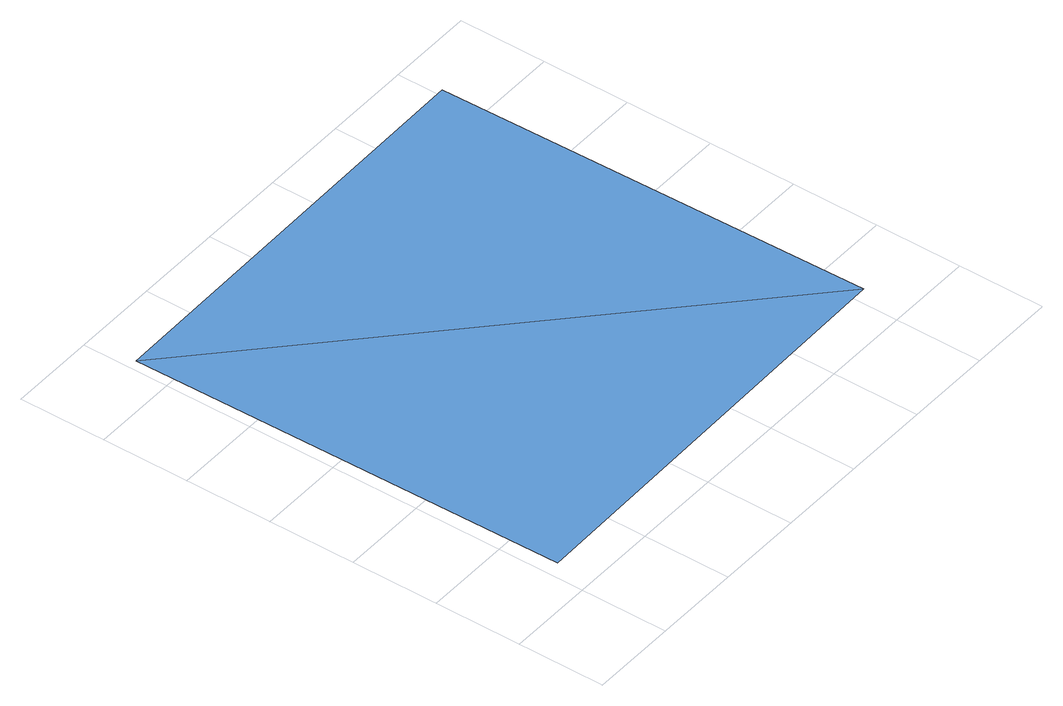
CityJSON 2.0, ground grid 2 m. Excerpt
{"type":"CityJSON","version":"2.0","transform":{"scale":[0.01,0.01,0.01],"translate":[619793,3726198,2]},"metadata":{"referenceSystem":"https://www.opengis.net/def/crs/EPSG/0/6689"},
"CityObjects":{
"waterbody1":{"type":"WaterBody","attributes":{"name":"福岡県津波浸水想定図","class":"1140","function":"2","WaterBodyTsunamiRiskAttribute.description":"1","WaterBodyTsunamiRiskAttribute.rank":"1"},"geometry":[{"type":"MultiSurface","lod":"1","boundaries":[[[0,1,2]],[[3,0,2]]]}]}
},
"vertices":[
[17,1086,79],[36,86,72],[1036,105,72],[1016,1105,73]
]}
